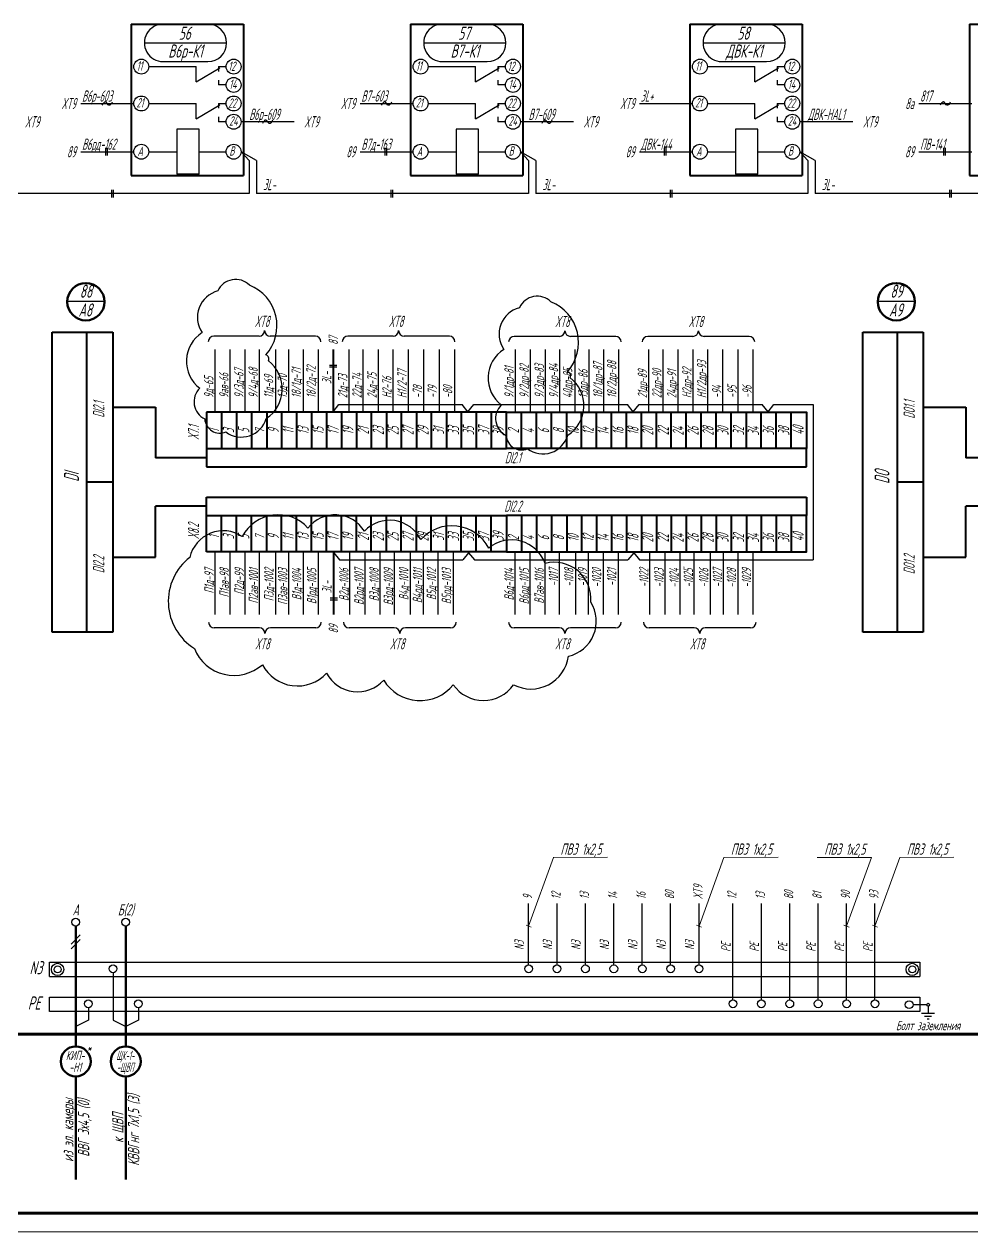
# Model space of a CAD drawing. Header units: millimetres. Extents: x -680 to 9204, y -4430 to 7779.
# Drawn here: x 2706.6 to 2960, y -537.1 to -214.4 of the extents above; entities that cross this region are included whole.
import ezdxf
from ezdxf.enums import TextEntityAlignment as Align

# ---------------------------------------------------------------- set-up
doc = ezdxf.new("R2010")
doc.units = ezdxf.units.MM
doc.layers.get('Defpoints').update_dxf_attribs({"color": 33})
for name, color, linetype, lineweight in [('Выноска', 137, 'Continuous', 20), ('Датчики', 31, 'Continuous', 50), ('Обводка', 6, 'Continuous', 25), ('Размерная', 4, 'Continuous', 25), ('Текст_КИП', 2, 'Continuous', 25), ('Толст.рамка', 7, 'Continuous', 60), ('Тонк.рамка', 10, 'Continuous', 20), ('Эл.кабель', 2, 'Continuous', 50)]:
    doc.layers.add(name, color=color, linetype=linetype, lineweight=lineweight)
doc.layers.add('ТЕКСТ', color=2, linetype='Continuous')
doc.layers.add('Текст.', color=51, linetype='Continuous')
doc.styles.add('Simplex', font='simplex.shx', dxfattribs={"width": 0.7, "oblique": 15})

# ---------------------------------------------------------------- blocks, each defined once
blk = doc.blocks.new('бирка')
at = {"color": 0, "linetype": 'ByBlock', "lineweight": -3}
blk.add_line((0, 0), (22, 0), dxfattribs=at)
at = {"color": 0, "linetype": 'ByBlock', "lineweight": 30}
blk.add_lwpolyline([(5, -5), (17, -5, 1), (17, 5), (5, 5, 1)], format="xyb", close=True, dxfattribs=at)
blk = doc.blocks.new('Заземление')
for p, q in [((0, 0), (0, -1.99)), ((1.74, -1.99), (-1.77, -1.99)), ((0.92, -2.81), (-0.95, -2.81)), ((0.24, -3.5), (-0.27, -3.5))]:
    blk.add_line(p, q)

msp = doc.modelspace()

# ---------------------------------------------------------------- linework, layer by layer
at = {"lineweight": 40}
for p, q in [((2735.264, -214.371), (2735.264, -254.861)), ((2735.264, -214.371), (2765.266, -214.371)), ((2765.264, -214.371), (2765.264, -254.861)), ((2809.936, -214.371), (2809.936, -254.861)), ((2809.936, -214.371), (2839.937, -214.371)), ((2839.936, -214.371), (2839.936, -254.861)), ((2884.607, -214.371), (2884.607, -254.861)), ((2884.607, -214.371), (2914.608, -214.371)), ((2914.607, -214.371), (2914.607, -254.861)), ((2959.294, -214.371), (2959.294, -254.861)), ((2959.294, -214.371), (2989.295, -214.371)), ((2735.264, -254.861), (2765.266, -254.861)), ((2809.936, -254.861), (2839.938, -254.861)), ((2884.607, -254.861), (2914.609, -254.861)), ((2959.294, -254.861), (2989.296, -254.861)), ((2714.103, -296.655), (2730.283, -296.655)), ((2714.103, -376.838), (2714.103, -296.655)), ((2723.283, -296.655), (2723.283, -376.838)), ((2730.283, -296.655), (2730.283, -376.838)), ((2930.767, -296.655), (2946.946, -296.655)), ((2930.767, -376.838), (2930.767, -296.655)), ((2939.946, -296.655), (2939.946, -376.838)), ((2946.946, -296.655), (2946.946, -376.838)), ((2789.212, -301.31), (2789.212, -317.945)), ((2730.283, -316.701), (2741.715, -316.701)), ((2741.715, -316.701), (2741.715, -330.265)), ((2759.381, -318.067), (2759.381, -327.826)), ((2763.393, -318.067), (2763.393, -327.826)), ((2767.435, -318.067), (2767.435, -327.826)), ((2771.46, -318.067), (2771.46, -327.826)), ((2775.439, -318.067), (2775.439, -327.825)), ((2779.464, -318.067), (2779.464, -327.825)), ((2783.442, -318.067), (2783.442, -327.825)), ((2787.468, -318.067), (2787.468, -327.825)), ((2791.446, -318.067), (2791.446, -327.825)), ((2795.471, -318.067), (2795.471, -327.825)), ((2799.417, -318.067), (2799.417, -327.825)), ((2803.442, -318.067), (2803.442, -327.825)), ((2807.433, -318.067), (2807.433, -327.825)), ((2811.458, -318.067), (2811.458, -327.825)), ((2815.459, -318.067), (2815.459, -327.825)), ((2819.484, -318.067), (2819.484, -327.825)), ((2823.456, -318.067), (2823.456, -327.825)), ((2827.457, -318.067), (2827.457, -327.825)), ((2831.483, -318.067), (2831.483, -327.825)), ((2839.563, -327.825), (2839.563, -318.067)), ((2843.575, -327.825), (2843.575, -318.067)), ((2847.617, -327.825), (2847.617, -318.067)), ((2851.643, -327.825), (2851.643, -318.067)), ((2855.621, -327.825), (2855.621, -318.067)), ((2859.646, -327.825), (2859.646, -318.067)), ((2863.625, -327.825), (2863.625, -318.067)), ((2867.65, -327.825), (2867.65, -318.067)), ((2871.628, -327.825), (2871.628, -318.067)), ((2875.654, -327.825), (2875.654, -318.067)), ((2879.599, -327.825), (2879.599, -318.067)), ((2883.625, -327.825), (2883.625, -318.067)), ((2887.615, -327.825), (2887.615, -318.067)), ((2891.64, -327.825), (2891.64, -318.067)), ((2895.641, -327.825), (2895.641, -318.068)), ((2899.667, -327.825), (2899.667, -318.068)), ((2903.639, -327.825), (2903.639, -318.068)), ((2907.64, -327.825), (2907.64, -318.068)), ((2911.665, -327.825), (2911.665, -318.068)), ((2946.946, -316.701), (2958.378, -316.701)), ((2958.378, -316.701), (2958.378, -330.265)), ((2755.4, -327.826), (2755.4, -332.705)), ((2915.765, -332.702), (2915.765, -327.826)), ((2755.4, -330.265), (2741.715, -330.265)), ((2972.063, -330.265), (2958.378, -330.265)), ((2755.4, -332.705), (2915.765, -332.702)), ((2730.283, -336.746), (2723.283, -336.746)), ((2946.946, -336.746), (2939.946, -336.746)), ((2755.4, -345.667), (2755.4, -340.788)), ((2755.4, -340.788), (2915.765, -340.791)), ((2915.765, -340.791), (2915.765, -345.667)), ((2755.4, -343.227), (2741.715, -343.227)), ((2741.715, -356.792), (2741.715, -343.227)), ((2972.063, -343.227), (2958.378, -343.227)), ((2958.378, -356.792), (2958.378, -343.227)), ((2759.381, -355.426), (2759.381, -345.667)), ((2763.393, -355.426), (2763.393, -345.667)), ((2767.435, -355.426), (2767.435, -345.667)), ((2771.46, -355.426), (2771.46, -345.667)), ((2775.439, -355.426), (2775.439, -345.667)), ((2779.464, -355.426), (2779.464, -345.668)), ((2783.442, -355.426), (2783.442, -345.668)), ((2787.468, -355.426), (2787.468, -345.668)), ((2791.446, -355.426), (2791.446, -345.668)), ((2795.471, -355.426), (2795.471, -345.668)), ((2799.417, -355.426), (2799.417, -345.668)), ((2803.442, -355.426), (2803.442, -345.668)), ((2807.433, -355.426), (2807.433, -345.668)), ((2811.458, -355.426), (2811.458, -345.668)), ((2815.459, -355.426), (2815.459, -345.668)), ((2819.484, -355.426), (2819.484, -345.668)), ((2823.456, -355.426), (2823.456, -345.668)), ((2827.457, -355.426), (2827.457, -345.668)), ((2831.483, -355.426), (2831.483, -345.668)), ((2839.563, -345.668), (2839.563, -355.426)), ((2843.575, -345.668), (2843.575, -355.426)), ((2847.617, -345.668), (2847.617, -355.426)), ((2851.643, -345.668), (2851.643, -355.426)), ((2855.621, -345.668), (2855.621, -355.426)), ((2859.646, -345.668), (2859.646, -355.426)), ((2863.625, -345.668), (2863.625, -355.426)), ((2867.65, -345.668), (2867.65, -355.426)), ((2871.628, -345.668), (2871.628, -355.426)), ((2875.654, -345.668), (2875.654, -355.426)), ((2879.599, -345.668), (2879.599, -355.426)), ((2883.625, -345.668), (2883.625, -355.426)), ((2887.615, -345.668), (2887.615, -355.426)), ((2891.64, -345.668), (2891.64, -355.426)), ((2895.641, -345.668), (2895.641, -355.425)), ((2899.667, -345.668), (2899.667, -355.425)), ((2903.639, -345.668), (2903.639, -355.425)), ((2907.64, -345.668), (2907.64, -355.425)), ((2911.665, -345.668), (2911.665, -355.425)), ((2730.283, -356.792), (2741.715, -356.792)), ((2789.389, -372.183), (2789.389, -355.426)), ((2946.946, -356.792), (2958.378, -356.792)), ((2730.283, -376.838), (2714.103, -376.838)), ((2946.946, -376.838), (2930.767, -376.838))]:
    msp.add_line(p, q, dxfattribs=at)
for p, q in [((2739.923, -225.73), (2752.613, -225.73)), ((2752.611, -229.791), (2752.613, -225.726)), ((2758.607, -225.73), (2760.607, -225.73)), ((2758.607, -225.73), (2758.607, -227.014)), ((2814.595, -225.73), (2827.285, -225.73)), ((2827.282, -229.791), (2827.284, -225.726)), ((2833.279, -225.73), (2833.278, -227.014)), ((2833.279, -225.73), (2835.278, -225.73)), ((2889.266, -225.73), (2901.956, -225.73)), ((2901.953, -229.791), (2901.955, -225.726)), ((2907.95, -225.73), (2907.949, -227.014)), ((2907.95, -225.73), (2909.949, -225.73)), ((2752.611, -229.791), (2758.955, -226.086)), ((2827.282, -229.791), (2833.626, -226.086)), ((2901.953, -229.791), (2908.297, -226.086)), ((2758.546, -229.327), (2758.545, -230.61)), ((2760.607, -230.611), (2758.545, -230.61)), ((2833.217, -229.327), (2833.216, -230.61)), ((2835.278, -230.611), (2833.216, -230.61)), ((2907.888, -229.327), (2907.888, -230.61)), ((2909.949, -230.611), (2907.888, -230.61)), ((2739.923, -235.572), (2752.613, -235.572)), ((2752.611, -239.633), (2752.613, -235.567)), ((2758.607, -235.572), (2760.607, -235.572)), ((2758.607, -235.572), (2758.607, -236.855)), ((2814.595, -235.572), (2827.285, -235.572)), ((2827.282, -239.633), (2827.284, -235.567)), ((2833.279, -235.572), (2833.278, -236.855)), ((2833.279, -235.572), (2835.278, -235.572)), ((2889.266, -235.572), (2901.956, -235.572)), ((2901.953, -239.633), (2901.955, -235.567)), ((2907.95, -235.572), (2907.949, -236.855)), ((2907.95, -235.572), (2909.949, -235.572)), ((2752.611, -239.633), (2758.955, -235.927)), ((2827.282, -239.633), (2833.626, -235.927)), ((2901.953, -239.633), (2908.297, -235.927)), ((2758.546, -239.168), (2758.545, -240.452)), ((2760.607, -240.453), (2758.545, -240.452)), ((2833.217, -239.168), (2833.216, -240.452)), ((2835.278, -240.453), (2833.216, -240.452)), ((2907.888, -239.168), (2907.888, -240.452)), ((2909.949, -240.453), (2907.888, -240.452)), ((2747.432, -242.454), (2747.432, -254.454)), ((2753.432, -242.454), (2747.432, -242.454)), ((2753.432, -254.454), (2753.432, -242.454)), ((2822.103, -242.454), (2822.103, -254.454)), ((2828.103, -242.454), (2822.103, -242.454)), ((2828.103, -254.454), (2828.103, -242.454)), ((2896.775, -242.454), (2896.775, -254.454)), ((2902.775, -242.454), (2896.775, -242.454)), ((2902.775, -254.454), (2902.775, -242.454)), ((2739.923, -248.45), (2747.43, -248.45)), ((2753.43, -248.45), (2760.607, -248.45)), ((2768.733, -250.82), (2764.608, -248.449)), ((2766.809, -250.821), (2764.609, -248.45)), ((2814.595, -248.45), (2822.101, -248.45)), ((2828.101, -248.45), (2835.278, -248.45)), ((2843.404, -250.821), (2839.279, -248.45)), ((2841.48, -250.821), (2839.28, -248.45)), ((2889.266, -248.45), (2896.772, -248.45)), ((2902.772, -248.45), (2909.949, -248.45)), ((2916.151, -250.821), (2913.951, -248.45)), ((2918.075, -250.821), (2913.951, -248.45)), ((2766.809, -250.821), (2766.809, -259.666)), ((2768.733, -250.82), (2768.733, -259.665)), ((2841.48, -250.821), (2841.48, -259.666)), ((2843.404, -250.821), (2843.404, -259.666)), ((2916.151, -250.821), (2916.151, -259.666)), ((2918.075, -250.821), (2918.075, -259.666)), ((2753.432, -254.454), (2747.432, -254.454)), ((2828.103, -254.454), (2822.103, -254.454)), ((2902.775, -254.454), (2896.775, -254.454)), ((2766.809, -259.665), (2694.059, -259.665)), ((2841.48, -259.665), (2768.731, -259.665)), ((2916.151, -259.666), (2843.404, -259.667)), ((2990.823, -259.665), (2918.075, -259.666)), ((2730.283, -296.655), (2730.283, -336.746)), ((2946.946, -296.655), (2946.946, -336.746)), ((2757.573, -301.31), (2757.573, -318.067)), ((2761.615, -301.31), (2761.615, -318.067)), ((2773.787, -301.31), (2773.787, -318.067)), ((2781.19, -301.31), (2781.19, -318.067)), ((2785.168, -301.31), (2785.168, -318.067)), ((2793.39, -301.31), (2793.39, -318.067)), ((2801.219, -301.31), (2801.219, -318.067)), ((2805.209, -301.31), (2805.209, -318.067)), ((2809.234, -301.31), (2809.234, -318.067)), ((2853.789, -301.31), (2853.789, -318.067)), ((2861.472, -301.31), (2861.472, -318.067)), ((2865.497, -301.31), (2865.497, -318.067)), ((2873.528, -301.31), (2873.528, -318.067)), ((2877.331, -301.31), (2877.331, -318.067)), ((2881.322, -301.31), (2881.322, -318.067)), ((2885.347, -301.31), (2885.347, -318.067)), ((2889.295, -301.31), (2889.295, -318.067)), ((2789.212, -317.945), (2790.777, -316.057)), ((2790.777, -316.057), (2823.621, -316.057)), ((2802.784, -316.057), (2823.686, -316.056)), ((2825.25, -317.945), (2823.685, -316.057)), ((2825.25, -317.945), (2826.816, -316.057)), ((2826.816, -316.057), (2867.889, -316.057)), ((2869.453, -317.944), (2867.888, -316.056)), ((2869.453, -317.944), (2871.019, -316.056)), ((2871.019, -316.056), (2903.899, -316.056)), ((2905.465, -317.945), (2903.899, -316.056)), ((2905.465, -317.945), (2907.03, -316.056)), ((2907.03, -316.056), (2917.496, -316.056)), ((2917.496, -316.056), (2917.496, -357.514)), ((2757.66, -372.183), (2757.66, -355.426)), ((2761.702, -372.183), (2761.702, -355.426)), ((2765.727, -372.183), (2765.727, -355.426)), ((2769.53, -372.183), (2769.53, -355.426)), ((2773.873, -372.183), (2773.873, -355.426)), ((2777.33, -372.183), (2777.33, -355.426)), ((2781.276, -372.183), (2781.276, -355.426)), ((2785.301, -372.183), (2785.301, -355.426)), ((2789.389, -355.625), (2790.955, -357.513)), ((2790.955, -357.513), (2823.87, -357.513)), ((2793.706, -372.183), (2793.706, -355.426)), ((2797.748, -372.183), (2797.748, -355.426)), ((2801.773, -372.183), (2801.773, -355.426)), ((2805.576, -372.183), (2805.576, -355.426)), ((2809.919, -372.183), (2809.919, -355.426)), ((2813.376, -372.183), (2813.376, -355.426)), ((2817.322, -372.183), (2817.322, -355.426)), ((2821.347, -372.183), (2821.347, -355.426)), ((2825.435, -355.626), (2823.87, -357.514)), ((2825.435, -355.625), (2827.001, -357.513)), ((2827.001, -357.513), (2868.007, -357.513)), ((2837.842, -372.183), (2837.842, -355.426)), ((2841.884, -372.183), (2841.884, -355.426)), ((2845.909, -372.183), (2845.909, -355.426)), ((2869.572, -355.626), (2868.006, -357.514)), ((2869.572, -355.626), (2871.137, -357.514)), ((2871.137, -357.514), (2917.496, -357.514)), ((2841.471, -465.804), (2841.471, -449.375)), ((2849.064, -465.804), (2849.064, -449.375)), ((2856.657, -465.804), (2856.657, -449.375)), ((2864.251, -465.804), (2864.251, -449.375)), ((2871.844, -465.804), (2871.844, -449.375)), ((2879.437, -465.804), (2879.437, -449.375)), ((2887.031, -465.804), (2887.031, -449.375)), ((2896.091, -475.161), (2896.091, -449.375)), ((2903.685, -475.161), (2903.685, -449.375)), ((2911.278, -475.161), (2911.278, -449.375)), ((2918.871, -475.161), (2918.871, -449.375)), ((2926.465, -475.161), (2926.465, -449.375)), ((2934.058, -475.161), (2934.058, -449.375)), ((2721.63, -457.803), (2719.169, -460.261)), ((2721.63, -459.037), (2719.169, -461.495)), ((2730.383, -467.883), (2730.383, -480.578)), ((2723.783, -477.24), (2723.783, -480.578)), ((2737.151, -477.24), (2737.151, -480.578)), ((2947.879, -476.429), (2944.198, -476.429)), ((2723.783, -480.578), (2720.399, -482.224)), ((2730.383, -480.578), (2733.767, -482.224)), ((2737.151, -480.578), (2733.767, -482.224))]:
    msp.add_line(p, q)
at = {"ltscale": 5}
for p, q in [((2721.732, -235.572), (2735.918, -235.572)), ((2796.405, -235.572), (2810.59, -235.572)), ((2871.076, -235.572), (2885.262, -235.572)), ((2945.763, -235.572), (2959.949, -235.572)), ((2778.787, -240.453), (2764.601, -240.453)), ((2853.459, -240.453), (2839.274, -240.453)), ((2928.131, -240.453), (2913.945, -240.453)), ((2721.732, -248.449), (2735.918, -248.449)), ((2796.405, -248.449), (2810.59, -248.449)), ((2871.076, -248.449), (2885.262, -248.449)), ((2945.763, -248.449), (2959.949, -248.449))]:
    msp.add_line(p, q, dxfattribs=at)
at = {"color": 7, "linetype": 'ByBlock'}
for p, q in [((2718.13, -288.43), (2728.027, -288.43)), ((2934.793, -288.43), (2944.691, -288.43))]:
    msp.add_line(p, q, dxfattribs=at)
at = {"color": 4}
for p, q in [((2713.351, -465.101), (2946.062, -465.101)), ((2713.351, -468.882), (2713.351, -465.101)), ((2946.062, -465.101), (2946.062, -468.882)), ((2713.351, -468.882), (2946.062, -468.882))]:
    msp.add_line(p, q, dxfattribs=at)
at = {"color": 3}
for p, q in [((2713.351, -474.458), (2946.062, -474.458)), ((2713.351, -478.239), (2713.351, -474.458)), ((2946.062, -474.458), (2946.062, -478.239)), ((2946.062, -478.239), (2713.351, -478.239))]:
    msp.add_line(p, q, dxfattribs=at)
at = {"color": 5, "lineweight": 60}
msp.add_line((3207.603, -484.355), (1996.114, -484.355), dxfattribs=at)
at = {"lineweight": 40}
for points in [[(2755.4, -318.067), (2755.4, -327.826), (2835.582, -327.824), (2835.582, -318.067)], [(2835.582, -327.825), (2835.582, -318.066), (2915.765, -318.068), (2915.765, -327.825)], [(2755.4, -355.426), (2755.4, -345.667), (2835.582, -345.669), (2835.582, -355.426)], [(2835.582, -345.668), (2835.582, -355.426), (2915.765, -355.425), (2915.765, -345.668)]]:
    msp.add_lwpolyline(points, close=True, dxfattribs=at)
for centre, radius in [((2737.923, -225.73), 2), ((2762.607, -225.73), 2), ((2812.595, -225.73), 2), ((2837.278, -225.73), 2), ((2887.266, -225.73), 2), ((2911.949, -225.73), 2), ((2762.607, -230.611), 2), ((2837.278, -230.611), 2), ((2911.949, -230.611), 2), ((2737.923, -235.572), 2), ((2762.607, -235.572), 2), ((2812.595, -235.572), 2), ((2837.278, -235.572), 2), ((2887.266, -235.572), 2), ((2911.949, -235.572), 2), ((2762.607, -240.453), 2), ((2837.278, -240.453), 2), ((2911.949, -240.453), 2), ((2737.923, -248.45), 2), ((2762.607, -248.45), 2), ((2812.595, -248.45), 2), ((2837.278, -248.45), 2), ((2887.266, -248.45), 2), ((2911.949, -248.45), 2), ((2720.399, -454.375), 1.039), ((2733.767, -454.375), 1.039), ((2715.565, -466.992), 1.645), ((2715.565, -466.992), 0.932), ((2730.383, -466.843), 1.039), ((2841.471, -466.843), 1.039), ((2849.064, -466.843), 1.039), ((2856.657, -466.843), 1.039), ((2864.251, -466.843), 1.039), ((2871.844, -466.843), 1.039), ((2879.437, -466.843), 1.039), ((2887.031, -466.843), 1.039), ((2944.022, -466.992), 1.645), ((2944.022, -466.992), 0.932), ((2723.783, -476.2), 1.039), ((2737.151, -476.2), 1.039), ((2896.091, -476.2), 1.039), ((2903.685, -476.2), 1.039), ((2911.278, -476.2), 1.039), ((2918.871, -476.2), 1.039), ((2926.465, -476.2), 1.039), ((2934.058, -476.2), 1.039), ((2943.198, -476.429), 1.051), ((2948.258, -476.429), 0.379)]:
    msp.add_circle(centre, radius)
at = {"color": 30, "linetype": 'ByBlock', "lineweight": 30, "end_tangent": (-1, 0)}
for points in [[(2730.158, -235.189), (2729.289, -236.058), (2728.356, -235.157), (2727.423, -236.058)], [(2804.83, -235.189), (2803.962, -236.058), (2803.029, -235.157), (2802.096, -236.058)], [(2954.189, -235.189), (2953.32, -236.058), (2952.387, -235.157), (2951.454, -236.058)], [(2773.027, -240.07), (2772.158, -240.939), (2771.225, -240.038), (2770.292, -240.939)], [(2847.699, -240.07), (2846.831, -240.939), (2845.898, -240.038), (2844.965, -240.939)]]:
    msp.add_spline(points, degree=3, dxfattribs=at)
at = {"layer": 'Defpoints'}
for p, q in [((2765.641, -301.31), (2765.641, -318.067)), ((2769.444, -301.31), (2769.444, -318.067)), ((2777.244, -301.31), (2777.244, -318.067)), ((2797.193, -301.31), (2797.193, -318.067)), ((2813.38, -301.31), (2813.38, -318.067)), ((2817.559, -301.31), (2817.559, -318.067)), ((2821.658, -301.31), (2821.658, -318.067)), ((2837.855, -301.31), (2837.855, -318.067)), ((2841.897, -301.31), (2841.897, -318.067)), ((2845.922, -301.31), (2845.922, -318.067)), ((2849.725, -301.31), (2849.725, -318.067)), ((2857.557, -301.31), (2857.557, -318.067)), ((2893.32, -301.31), (2893.32, -318.068)), ((2897.42, -301.31), (2897.42, -318.068)), ((2901.445, -301.31), (2901.445, -318.068)), ((2849.712, -372.183), (2849.712, -355.426)), ((2854.056, -372.183), (2854.056, -355.426)), ((2857.512, -372.183), (2857.512, -355.426)), ((2861.458, -372.183), (2861.458, -355.426)), ((2865.484, -372.183), (2865.484, -355.426)), ((2873.888, -372.183), (2873.888, -355.426)), ((2877.93, -372.183), (2877.93, -355.426)), ((2881.955, -372.183), (2881.955, -355.426)), ((2885.758, -372.183), (2885.758, -355.426)), ((2890.102, -372.183), (2890.102, -355.426)), ((2893.559, -372.183), (2893.559, -355.426)), ((2897.504, -372.183), (2897.504, -355.426)), ((2901.53, -372.183), (2901.53, -355.426))]:
    msp.add_line(p, q, dxfattribs=at)
at = {"layer": 'Defpoints', "color": 1}
for points in [[(2766.829, -284.102, 0.5205671), (2758.387, -285.676, 0.5205671), (2754.222, -296.813, 0.5205671), (2753.547, -311.662, 0.5205671), (2754.897, -319.874, 0.5205671), (2760.526, -323.361, 0.5205671), (2771.332, -319.762, 0.5205671), (2771.895, -304.35, 0.5205671), (2771.895, -304.35, 0.5205671), (2771.22, -302.775, 0.5205671)], [(2847.448, -288.584, 0.5205671), (2839.006, -290.159, 0.5205671), (2834.84, -301.296, 0.5205671), (2834.165, -316.145, 0.5205671), (2835.516, -324.357, 0.5205671), (2841.144, -327.844, 0.5205671), (2851.951, -324.244, 0.5205671), (2852.514, -308.833, 0.5205671), (2852.514, -308.833, 0.5205671), (2851.839, -307.258, 0.5205671)]]:
    msp.add_lwpolyline(points, format="xyb", close=True, dxfattribs=at)
at = {"layer": 'Defpoints', "color": 2}
msp.add_lwpolyline([(2752.126, -381.228, 0.5205671), (2770.301, -385.562, 0.5205671), (2770.301, -385.562, 0.5205671), (2787.443, -387.832, 0.5205671), (2787.443, -387.832, 0.5205671), (2802.726, -389.69, 0.5205671), (2802.726, -389.69, 0.5205671), (2821.314, -390.928, 0.5205671), (2821.314, -390.928, 0.5205671), (2837.423, -390.928, 0.5205671), (2837.423, -390.928, 0.5205671), (2852.087, -383.292, 0.5205671), (2852.087, -383.292, 0.5205671), (2858.076, -368.844, 0.5205671), (2858.076, -368.844, 0.5205671), (2845.891, -358.525, 0.5205671), (2845.891, -358.525, 0.5205671), (2830.814, -354.397, 0.5205671), (2830.814, -354.397, 0.5205671), (2812.64, -352.127, 0.5205671), (2812.64, -352.127, 0.5205671), (2797.563, -349.857, 0.5205671), (2797.563, -349.857, 0.5205671), (2782.486, -349.031, 0.5205671), (2782.486, -349.031, 0.5205671), (2764.931, -351.301, 0.5205671), (2764.931, -351.301, 0.5205671), (2750.887, -356.874, 0.5205671), (2750.887, -356.874, 0.5205671)], format="xyb", close=True, dxfattribs=at)
at = {"layer": 'Выноска', "ltscale": 0.3}
for p, q in [((2848.118, -437.055), (2841.471, -455.436)), ((2862.591, -437.044), (2848.073, -437.055)), ((2893.678, -437.055), (2887.031, -455.436)), ((2908.151, -437.044), (2893.633, -437.055)), ((2933.112, -437.055), (2918.594, -437.066)), ((2933.112, -437.055), (2926.465, -455.436)), ((2940.66, -437.055), (2934.058, -455.436)), ((2955.178, -437.044), (2940.66, -437.055)), ((2840.775, -455.149), (2842.166, -455.724)), ((2886.335, -455.149), (2887.726, -455.724)), ((2925.769, -455.149), (2927.16, -455.724)), ((2933.363, -455.149), (2934.753, -455.724))]:
    msp.add_line(p, q, dxfattribs=at)
at = {"layer": 'Датчики'}
for centre in [(2723.108, -288.566), (2939.772, -288.566)]:
    msp.add_circle(centre, 4.979, dxfattribs=at)
at = {"layer": 'Обводка'}
for p, q in [((2769.412, -297.769), (2757.339, -297.769)), ((2784.463, -297.769), (2772.389, -297.769)), ((2805.229, -297.769), (2793.156, -297.769)), ((2820.28, -297.769), (2808.206, -297.769)), ((2849.694, -297.811), (2837.621, -297.811)), ((2864.745, -297.811), (2852.671, -297.811)), ((2885.367, -297.811), (2873.294, -297.811)), ((2900.418, -297.811), (2888.344, -297.811)), ((2769.498, -375.724), (2757.425, -375.724)), ((2784.549, -375.724), (2772.475, -375.724)), ((2805.544, -375.724), (2793.471, -375.724)), ((2820.595, -375.724), (2808.521, -375.724)), ((2849.68, -375.724), (2837.608, -375.724)), ((2864.732, -375.724), (2852.658, -375.724)), ((2885.726, -375.724), (2873.654, -375.724)), ((2900.778, -375.724), (2888.704, -375.724))]:
    msp.add_line(p, q, dxfattribs=at)
for centre, start, end in [((2769.401, -296.269), 270, 0), ((2772.401, -296.269), 180, 270), ((2805.218, -296.269), 270, 0), ((2808.218, -296.269), 180, 270), ((2849.683, -296.311), 270, 0), ((2852.683, -296.311), 180, 270), ((2885.356, -296.311), 270, 0), ((2888.356, -296.311), 180, 270), ((2757.339, -299.269), 90, 180), ((2784.463, -299.269), 0, 90), ((2793.156, -299.269), 90, 180), ((2820.28, -299.269), 0, 90), ((2837.621, -299.311), 90, 180), ((2864.745, -299.311), 0, 90), ((2873.294, -299.311), 90, 180), ((2900.418, -299.311), 0, 90), ((2757.425, -374.224), 180, 270), ((2784.549, -374.224), 270, 0), ((2793.471, -374.224), 180, 270), ((2820.595, -374.224), 270, 0), ((2837.608, -374.224), 180, 270), ((2864.732, -374.224), 270, 0), ((2873.654, -374.224), 180, 270), ((2900.778, -374.224), 270, 0), ((2769.487, -377.224), 0, 90), ((2772.487, -377.224), 90, 180), ((2805.533, -377.224), 0, 90), ((2808.533, -377.224), 90, 180), ((2849.67, -377.224), 0, 90), ((2852.67, -377.224), 90, 180), ((2885.716, -377.224), 0, 90), ((2888.716, -377.224), 90, 180)]:
    msp.add_arc(centre, 1.5, start, end, dxfattribs=at)
at = {"layer": 'Размерная', "ltscale": 0.9}
for p, q in [((2728.325, -247.449), (2728.325, -249.449)), ((2728.825, -247.449), (2728.825, -249.449)), ((2802.998, -247.449), (2802.998, -249.449)), ((2803.498, -247.449), (2803.498, -249.449)), ((2877.669, -247.449), (2877.669, -249.449)), ((2878.169, -247.449), (2878.169, -249.449)), ((2952.356, -247.449), (2952.356, -249.449)), ((2952.856, -247.449), (2952.856, -249.449)), ((2729.934, -258.665), (2729.934, -260.665)), ((2730.434, -258.665), (2730.434, -260.665)), ((2804.605, -258.665), (2804.605, -260.665)), ((2805.105, -258.665), (2805.105, -260.665)), ((2879.277, -258.665), (2879.277, -260.665)), ((2879.777, -258.665), (2879.777, -260.665)), ((2953.948, -258.664), (2953.948, -260.664)), ((2954.448, -258.664), (2954.448, -260.664)), ((2788.212, -305.474), (2790.212, -305.474)), ((2788.212, -305.974), (2790.212, -305.974)), ((2788.389, -367.699), (2790.389, -367.699)), ((2788.389, -368.199), (2790.389, -368.199))]:
    msp.add_line(p, q, dxfattribs=at)
at = {"layer": 'Толст.рамка'}
msp.add_line((3220.172, -532.145), (1985.172, -532.145), dxfattribs=at)
at = {"layer": 'Тонк.рамка'}
msp.add_line((1965.172, -537.145), (3225.172, -537.145), dxfattribs=at)
at = {"layer": 'Эл.кабель'}
for p, q in [((2720.399, -455.414), (2720.399, -487.589)), ((2733.767, -455.414), (2733.767, -487.589)), ((2720.399, -495.589), (2720.399, -523.176)), ((2733.767, -495.589), (2733.767, -523.176))]:
    msp.add_line(p, q, dxfattribs=at)
for centre in [(2720.399, -491.589), (2733.767, -491.589)]:
    msp.add_circle(centre, 4, dxfattribs=at)

# ---------------------------------------------------------------- block references
msp.add_blockref('Заземление', (2948.258, -476.808))
at = {"layer": 'Датчики', "rotation": 359.9750029476415}
for p in [(2738.749, -219.369), (2813.42, -219.369), (2888.091, -219.369)]:
    msp.add_blockref('бирка', p, dxfattribs=at)

# ---------------------------------------------------------------- texts
at = {"layer": 'Defpoints', "style": 'Simplex', "oblique": 15, "width": 0.5}
for s, p in [('9/2др-82', (2841.505, -314.308)), ('9/3др-83', (2845.547, -314.308)), ('9/4др-84', (2849.385, -314.308)), ('9/3д-67', (2765.263, -314.308)), ('9/4д-68', (2769.078, -314.308)), ('13д-70', (2776.878, -314.308)), ('22д-74', (2796.845, -314.308)), ('9/1др-81', (2837.463, -314.308)), ('13др-86', (2857.251, -314.308)), ('-78', (2813.015, -314.308)), ('-79', (2816.973, -314.308)), ('-80', (2821.073, -314.308)), ('-94', (2892.98, -314.308)), ('-95', (2897.079, -314.308)), ('-96', (2901.104, -314.308))]:
    msp.add_text(s, height=2.5, rotation=90, dxfattribs=at).set_placement(p)
for s, p in [('-1017', (2849.347, -359.813)), ('-1018', (2853.468, -359.813)), ('-1019', (2857.147, -359.813)), ('-1020', (2860.871, -359.813)), ('-1021', (2864.896, -359.813)), ('-1022', (2873.51, -359.813)), ('-1023', (2877.552, -359.813)), ('-1024', (2881.578, -359.813)), ('-1025', (2885.393, -359.813)), ('-1026', (2889.515, -359.813)), ('-1027', (2893.193, -359.813)), ('-1028', (2896.917, -359.813)), ('-1029', (2900.942, -359.813))]:
    msp.add_text(s, height=2.5, rotation=90, dxfattribs=at).set_placement(p, align=Align.RIGHT)
at = {"layer": 'ТЕКСТ', "style": 'Simplex', "oblique": 15, "width": 0.6}
for s, p in [('56', (2749.538, -218.532)), ('57', (2824.21, -218.532)), ('58', (2898.881, -218.532)), ('В6р-К1', (2749.743, -223.308)), ('В7-К1', (2824.416, -223.308)), ('ДВК-К1', (2899.087, -223.308)), ('88', (2723.114, -287.482)), ('89', (2939.777, -287.482))]:
    msp.add_text(s, height=3.5, dxfattribs=at).set_placement(p, align=Align.CENTER)
at = {"layer": 'ТЕКСТ', "style": 'Simplex', "oblique": 15, "width": 0.5}
for s, p in [('11', (2736.652, -226.792)), ('12', (2761.164, -226.87)), ('11', (2811.323, -226.792)), ('12', (2835.835, -226.87)), ('11', (2885.995, -226.792)), ('12', (2910.507, -226.87)), ('14', (2761.405, -231.649)), ('14', (2836.076, -231.649)), ('14', (2910.747, -231.649)), ('21', (2736.652, -236.634)), ('22', (2761.164, -236.711)), ('21', (2811.323, -236.634)), ('22', (2835.835, -236.711)), ('21', (2885.995, -236.634)), ('22', (2910.507, -236.711)), ('24', (2761.405, -241.491)), ('24', (2836.076, -241.491)), ('24', (2910.747, -241.491)), ('А', (2736.911, -249.586)), ('В', (2761.467, -249.5)), ('А', (2811.582, -249.586)), ('В', (2836.138, -249.5)), ('А', (2886.254, -249.586)), ('В', (2910.81, -249.5))]:
    msp.add_text(s, height=2.5, rotation=0.00001, dxfattribs=at).set_placement(p)
for s, p in [('В6р-603', (2722.082, -235.078)), ('В7-603', (2796.755, -235.078)), ('3L+', (2871.426, -235.078)), ('817', (2946.113, -235.078)), ('В6р-609', (2766.776, -239.959)), ('В7-609', (2841.448, -239.959)), ('ДВК-HAL1', (2916.119, -239.959)), ('В6рд-162', (2722.082, -247.955)), ('В7д-163', (2796.755, -247.955)), ('ДВК-144', (2871.426, -247.955)), ('ПВ-141', (2946.113, -247.955)), ('3L-', (2770.484, -258.745)), ('3L-', (2845.157, -258.747)), ('3L-', (2919.828, -258.747))]:
    msp.add_text(s, height=3, dxfattribs=at).set_placement(p)
for s, p in [('XT9', (2720.436, -237.088)), ('XT9', (2795.108, -237.088)), ('XT9', (2869.779, -237.088)), ('8а', (2944.466, -237.088)), ('XT9', (2710.691, -241.967)), ('XT9', (2785.361, -241.969)), ('XT9', (2860.034, -241.969)), ('XT9', (2934.705, -241.969)), ('89', (2720.436, -249.966)), ('89', (2795.108, -249.966)), ('89', (2869.779, -249.966)), ('89', (2944.466, -249.966))]:
    msp.add_text(s, height=3, dxfattribs=at).set_placement(p, align=Align.RIGHT)
at = {"layer": 'ТЕКСТ', "style": 'Simplex', "oblique": 15, "width": 0.6}
for s, p in [('А8', (2722.937, -290.753)), ('А9', (2939.601, -290.753))]:
    msp.add_text(s, height=3.5, dxfattribs=at).set_placement(p, align=Align.MIDDLE)
at = {"layer": 'ТЕКСТ', "color": 4, "style": 'Simplex', "oblique": 15, "width": 0.6}
for s, p in [('КВВГнг 7х1,5 (3) ', (2737.373, -509.382)), ('ВВГ 3х4,5 (0)', (2724.005, -509.382))]:
    msp.add_text(s, height=3, rotation=90, dxfattribs=at).set_placement(p, align=Align.CENTER)
at = {"layer": 'ТЕКСТ', "style": 'Simplex', "oblique": 15, "width": 0.6}
for s, p in [('из эл. камеры ', (2719.782, -509.382)), ('к ЩВП', (2733.15, -509.382))]:
    msp.add_text(s, height=3, rotation=90, dxfattribs=at).set_placement(p, align=Align.CENTER)
at = {"layer": 'Текст.', "color": 3, "style": 'Simplex', "oblique": 15, "width": 0.6}
for p in [(2860.98, -436.347), (2906.54, -436.347), (2931.501, -436.358), (2953.567, -436.347)]:
    msp.add_text('ПВ3 1х2,5', height=3, dxfattribs=at).set_placement(p, align=Align.RIGHT)
at = {"layer": 'Текст_КИП', "color": 1, "style": 'Simplex', "oblique": 15, "width": 0.5}
for p in [(2770.192, -295.302), (2806.009, -295.302), (2850.474, -295.343), (2886.147, -295.344), (2770.278, -381.486), (2806.324, -381.486), (2850.461, -381.486), (2886.507, -381.486)]:
    msp.add_text('XT8', height=3, dxfattribs=at).set_placement(p, align=Align.CENTER)
at = {"layer": 'Текст_КИП', "style": 'Simplex', "oblique": 15, "width": 0.5}
for s, p in [('87', (2790.494, -298.945)), ('3L-', (2788.714, -308.887)), ('3L-', (2788.78, -364.812)), ('89', (2790.504, -376.025))]:
    msp.add_text(s, height=2.5, rotation=90, dxfattribs=at).set_placement(p, align=Align.CENTER)
for s, p in [('18/1др-87', (2861.209, -314.308)), ('18/2др-88', (2864.934, -314.308)), ('Н1/2др-93', (2888.954, -314.308)), ('9д-65', (2757.196, -314.308)), ('9ав-66', (2761.238, -314.308)), ('11д-69', (2773.2, -314.308)), ('18/1д-71', (2780.603, -314.308)), ('18/2д-72', (2784.581, -314.308)), ('21д-73', (2793.013, -314.308)), ('24д-75', (2800.841, -314.308)), ('Н2-76', (2804.832, -314.308)), ('Н1/2-77', (2808.857, -314.308)), ('40др-85', (2853.13, -314.308)), ('21др-89', (2873.137, -314.308)), ('22др-90', (2876.991, -314.308)), ('24др-91', (2880.981, -314.308)), ('Н2др-92', (2885.006, -314.308))]:
    msp.add_text(s, height=2.5, rotation=90, dxfattribs=at).set_placement(p)
at = {"layer": 'Текст_КИП', "color": 1, "style": 'Simplex', "oblique": 15, "width": 0.5}
for s, p in [('DI2.1', (2726.531, -317.4)), ('DO1.1', (2943.194, -317.4)), ('DI2.2', (2726.531, -358.812)), ('DO1.2', (2943.194, -358.812))]:
    msp.add_text(s, height=3, rotation=90, dxfattribs=at).set_placement(p, align=Align.MIDDLE)
at = {"layer": 'Текст_КИП', "color": 4, "style": 'Simplex', "oblique": 15, "width": 0.5}
for s, p in [('X7.1', (2751.885, -323.551)), ('X8.2', (2751.885, -349.942))]:
    msp.add_text(s, height=3, rotation=90, dxfattribs=at).set_placement(p, align=Align.MIDDLE)
at = {"layer": 'Текст_КИП', "color": 2, "style": 'Simplex', "oblique": 15, "width": 0.5}
for s, height, p in [('1', 3, (2758.741, -323.049)), ('3', 3, (2762.722, -323.049)), ('5', 3, (2766.789, -323.049)), ('7', 2.5, (2770.789, -323.049)), ('9', 3, (2774.722, -323.049)), ('11', 3, (2778.688, -323.049)), ('13', 3, (2782.688, -323.049)), ('15', 3, (2786.688, -323.049)), ('17', 3, (2790.688, -323.049)), ('19', 3, (2794.621, -323.049)), ('21', 3, (2798.769, -323.049)), ('23', 3, (2802.769, -323.049)), ('25', 3, (2806.736, -323.049)), ('27', 3, (2810.736, -323.049)), ('29', 3, (2814.736, -323.049)), ('31', 3, (2818.87, -323.049)), ('33', 3, (2822.87, -323.049)), ('35', 3, (2826.87, -323.049)), ('37', 3, (2830.971, -323.049)), ('39', 3, (2834.814, -323.239)), ('2', 3, (2838.923, -323.137)), ('4', 3, (2842.904, -323.137)), ('6', 3, (2846.971, -323.137)), ('8', 3, (2850.971, -323.137)), ('10', 3, (2854.904, -323.137)), ('12', 3, (2858.87, -323.137)), ('14', 3, (2862.87, -323.137)), ('16', 3, (2866.87, -323.137)), ('18', 3, (2870.87, -323.137)), ('20', 3, (2874.803, -323.137)), ('22', 3, (2878.952, -323.137)), ('24', 3, (2882.952, -323.137)), ('26', 3, (2886.918, -323.137)), ('28', 3, (2890.918, -323.137)), ('30', 3, (2894.918, -323.137)), ('32', 3, (2899.052, -323.137)), ('34', 3, (2903.052, -323.137)), ('36', 3, (2907.052, -323.137)), ('38', 3, (2911.153, -323.137)), ('40', 3, (2914.996, -322.946)), ('1', 3, (2758.741, -351.447)), ('3', 3, (2762.722, -351.447)), ('5', 3, (2766.789, -351.447)), ('7', 2.5, (2770.789, -351.447)), ('9', 3, (2774.722, -351.447)), ('11', 3, (2778.688, -351.447)), ('13', 3, (2782.688, -351.447)), ('15', 3, (2786.688, -351.447)), ('17', 3, (2790.688, -351.447)), ('19', 3, (2794.621, -351.447)), ('21', 3, (2798.769, -351.447)), ('23', 3, (2802.769, -351.447)), ('25', 3, (2806.736, -351.447)), ('27', 3, (2810.736, -351.447)), ('29', 3, (2814.736, -351.447)), ('31', 3, (2818.87, -351.447)), ('33', 3, (2822.87, -351.447)), ('35', 3, (2826.87, -351.447)), ('37', 3, (2830.971, -351.447)), ('39', 3, (2834.814, -351.256)), ('2', 3, (2838.923, -351.745)), ('4', 3, (2842.904, -351.745)), ('6', 3, (2846.971, -351.745)), ('8', 3, (2850.971, -351.745)), ('10', 3, (2854.904, -351.745)), ('12', 3, (2858.87, -351.745)), ('14', 3, (2862.87, -351.745)), ('16', 3, (2866.87, -351.745)), ('18', 3, (2870.87, -351.745)), ('20', 3, (2874.803, -351.745)), ('22', 3, (2878.952, -351.745)), ('24', 3, (2882.952, -351.745)), ('26', 3, (2886.918, -351.745)), ('28', 3, (2890.918, -351.745)), ('30', 3, (2894.918, -351.745)), ('32', 3, (2899.052, -351.745)), ('34', 3, (2903.052, -351.745)), ('36', 3, (2907.052, -351.745)), ('38', 3, (2911.153, -351.745)), ('40', 3, (2914.996, -351.425))]:
    msp.add_text(s, height=height, rotation=90, dxfattribs=at).set_placement(p, align=Align.CENTER)
at = {"layer": 'Текст_КИП', "color": 1, "style": 'Simplex', "oblique": 15, "width": 0.5}
for s, p in [('DI2.1', (2837.244, -330.231)), ('DI2.2', (2837.244, -343.194))]:
    msp.add_text(s, height=3, dxfattribs=at).set_placement(p, align=Align.MIDDLE)
at = {"layer": 'Текст_КИП', "style": 'Simplex', "oblique": 15, "width": 0.5}
for s, p in [('DI', (2719.267, -335.458)), ('DO', (2935.93, -335.458))]:
    msp.add_text(s, height=4, rotation=90, dxfattribs=at).set_placement(p, align=Align.MIDDLE)
for s, p in [('П1д-97', (2757.282, -359.813)), ('П1ав-98', (2761.324, -359.813)), ('П2д-99', (2765.349, -359.813)), ('П2ав-1001', (2769.164, -359.813)), ('П3д-1002', (2773.286, -359.813)), ('П3ав-1003', (2776.965, -359.813)), ('В1д-1004', (2780.689, -359.813)), ('В1рд-1005', (2784.714, -359.813)), ('В2д-1006', (2793.328, -359.813)), ('В2рд-1007', (2797.37, -359.813)), ('В3д-1008', (2801.395, -359.813)), ('В3рд-1009', (2805.211, -359.813)), ('В4д-1010', (2809.332, -359.813)), ('В4рд-1011', (2813.011, -359.813)), ('В5д-1012', (2816.735, -359.813)), ('В5рд-1013', (2820.76, -359.813)), ('В6д-1014', (2837.464, -359.813))]:
    msp.add_text(s, height=2.5, rotation=90, dxfattribs=at).set_placement(p, align=Align.RIGHT)
at = {"layer": 'Текст_КИП', "color": 6, "style": 'Simplex', "oblique": 15, "width": 0.5}
for s, p in [('В6рд-1015', (2841.506, -359.813)), ('В7ав-1016', (2845.532, -359.813))]:
    msp.add_text(s, height=2.5, rotation=90, dxfattribs=at).set_placement(p, align=Align.RIGHT)
at = {"layer": 'Текст_КИП', "color": 3, "style": 'Simplex', "oblique": 15, "width": 0.6}
for s, p in [('XT9', (2887.968, -448.264)), ('9', (2842.408, -448.264)), ('12', (2850.001, -448.264)), ('13', (2857.594, -448.264)), ('14', (2865.188, -448.264)), ('16', (2872.781, -448.264)), ('80', (2880.375, -448.264)), ('12', (2897.028, -448.264)), ('13', (2904.622, -448.264)), ('80', (2912.215, -448.264)), ('81', (2919.808, -448.264)), ('90', (2927.402, -448.264)), ('93', (2934.995, -448.264)), ('N3', (2840.178, -461.788)), ('N3', (2847.771, -461.788)), ('N3', (2855.364, -461.788)), ('N3', (2862.958, -461.788)), ('N3', (2870.551, -461.788)), ('N3', (2878.144, -461.788)), ('N3', (2885.738, -461.788))]:
    msp.add_text(s, height=2.5, rotation=90, dxfattribs=at).set_placement(p)
for s, p in [('А', (2720.399, -452.568)), ('Б(2)', (2733.767, -452.568))]:
    msp.add_text(s, height=3, dxfattribs=at).set_placement(p, align=Align.CENTER)
for p in [(2895.443, -459.834), (2903.036, -459.834), (2910.629, -459.834), (2918.223, -459.834), (2925.816, -459.834), (2933.409, -459.834)]:
    msp.add_text('PE', height=2.5, rotation=90, dxfattribs=at).set_placement(p, align=Align.RIGHT)
at = {"layer": 'Текст_КИП', "color": 4, "style": 'Simplex', "oblique": 15, "width": 0.6}
msp.add_text('N3', height=3.5, dxfattribs=at).set_placement((2708.05, -468.299))
at = {"layer": 'Текст_КИП', "color": 2, "style": 'Simplex', "oblique": 15, "width": 0.6}
msp.add_text('РЕ', height=3.5, dxfattribs=at).set_placement((2707.591, -477.734))
at = {"layer": 'Текст_КИП', "style": 'Simplex', "oblique": 15}
for s, width, p in [('Болт заземления', 0.6, (2948.243, -483.259)), ('КИП-', 0.5, (2720.264, -491.252)), ('ЩК-1-', 0.4, (2733.632, -491.252)), ('-Н1', 0.5, (2720.258, -494.401)), ('-ЩВП', 0.4, (2733.625, -494.401))]:
    msp.add_text(s, height=2.5, dxfattribs=dict(at, width=width)).set_placement(p, align=Align.CENTER)
at = {"layer": 'Текст_КИП', "color": 2, "style": 'Simplex', "oblique": 15, "width": 0.6}
msp.add_text('*', height=2.5, dxfattribs=at).set_placement((2723.968, -489.234), align=Align.CENTER)

doc.saveas('drawing.dxf')
